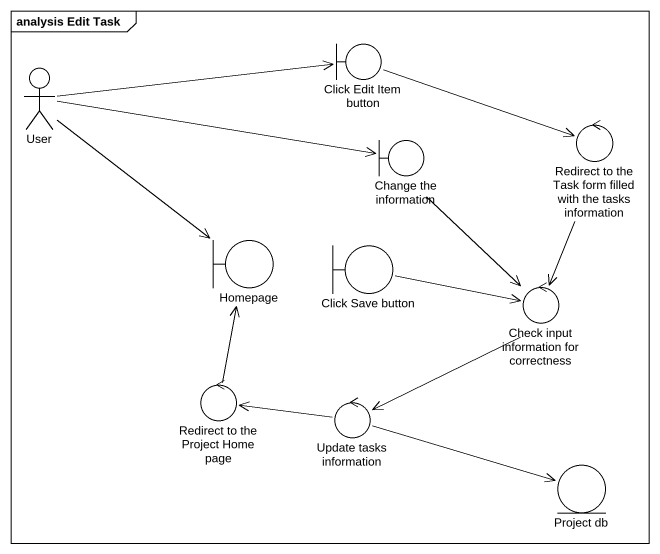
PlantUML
@startuml
mainframe analysis Edit Task
boundary "Click Edit Item button" as Click_Edit_Item_button
actor User
boundary "Change the information" as Change_the_information
control "Redirect to the Task form filled with the tasks information" as Redirect_to_the_Task_form
boundary Homepage
boundary "Click Save button" as Click_Save_button
control "Check input information for correctness" as Check_input_information_for
control "Redirect to the Project Home page" as Redirect_to_the_Project
control "Update tasks information" as Update_tasks_information
entity "Project db" as Project_db
Click_Edit_Item_button -right-> Redirect_to_the_Task_form
User -right-> Click_Edit_Item_button
User -right-> Change_the_information
User --> Homepage
Change_the_information --> Check_input_information_for
Redirect_to_the_Task_form --> Check_input_information_for
Click_Save_button -right-> Check_input_information_for
Check_input_information_for -left-> Update_tasks_information
Redirect_to_the_Project -up-> Homepage
Update_tasks_information -left-> Redirect_to_the_Project
Update_tasks_information -right-> Project_db
@enduml
